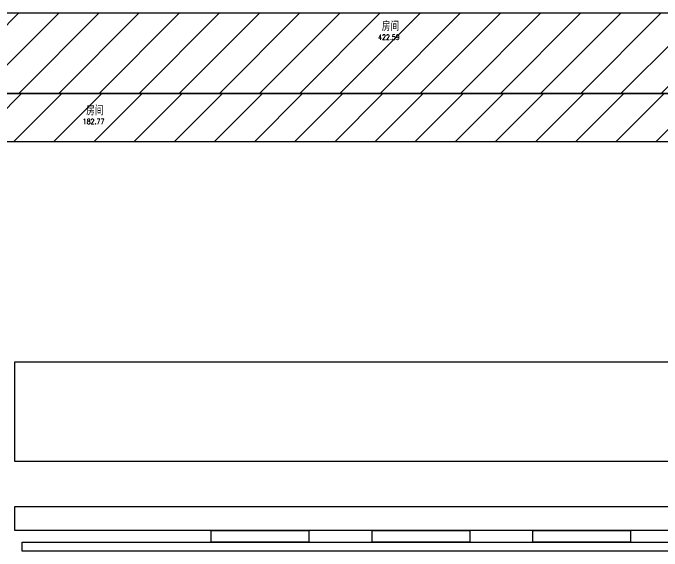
# Model space of a CAD drawing. Extents: x 72637 to 526294, y -245768 to 30884.
# Drawn here: x 179335 to 215628, y -75596 to -45504 of the extents above; entities that cross this region are included whole.
import ezdxf

# ---------------------------------------------------------------- set-up
doc = ezdxf.new("R2010")
doc.units = 0
doc.header["$LTSCALE"] = 10
doc.header["$MEASUREMENT"] = 0
doc.layers.add('02-TEXT_房间', color=7, linetype='Continuous')
doc.layers.add('DIM_MODI', color=6, linetype='Continuous', plot=False)
doc.styles.add('_TCH_SPACE', font='SIMPLEX', dxfattribs={"bigfont": 'GBCBIG'})

msp = doc.modelspace()

# ---------------------------------------------------------------- hatches: boundary and pattern name
at = {"layer": 'DIM_MODI'}
h = msp.add_hatch(dxfattribs=at)
h.set_pattern_fill('ANSI31', color=256, scale=1000)
h.set_pattern_definition([(45, (316873.8, -130556.8), (-1122.532, 1122.532), [])])
h.paths.add_polyline_path([(158304.6, -45504.1), (252212.6, -45504.1), (252212.6, -50004.1), (158304.6, -50004.1)])
h = msp.add_hatch(dxfattribs=at)
h.set_pattern_fill('ANSI31', color=256, scale=1000)
h.set_pattern_definition([(45, (301193.8, -119458.3), (-1122.532, 1122.532), [])])
h.paths.add_polyline_path([(158304.6, -50004.1), (225996.6, -50004.1), (225996.6, -52704.1), (158304.6, -52704.1)])

# ---------------------------------------------------------------- linework, layer by layer
for points in [[(158304.6, -45504.1), (252212.6, -45504.1), (252212.6, -50004.1), (158304.6, -50004.1)], [(158304.6, -50004.1), (225996.6, -50004.1), (225996.6, -52704.1), (158304.6, -52704.1)]]:
    msp.add_lwpolyline(points, close=True, dxfattribs=at)
at = {"layer": 'DIM_MODI', "color": 4}
msp.add_lwpolyline([(179442.6, -65006.1), (237812.6, -65006.1), (237812.6, -70586.1), (179442.6, -70586.1)], close=True, dxfattribs=at)
at = {"layer": 'DIM_MODI', "color": 2}
for points in [[(179446.6, -73101.5), (237812.6, -73101.5), (237812.6, -74441.5), (179446.6, -74441.5)], [(190412.6, -74441.5), (195872.6, -74441.5), (195872.6, -75096.5), (190412.6, -75096.5)], [(199412.6, -74441.5), (204872.6, -74441.5), (204872.6, -75096.5), (199412.6, -75096.5)], [(208412.6, -74441.5), (213872.6, -74441.5), (213872.6, -75096.5), (208412.6, -75096.5)], [(179842.6, -75096.5), (237812.6, -75096.5), (237812.6, -75596.5), (179842.6, -75596.5)]]:
    msp.add_lwpolyline(points, close=True, dxfattribs=at)

# ---------------------------------------------------------------- texts
at = {"layer": '02-TEXT_房间', "style": '_TCH_SPACE'}
for p in [(199960.8, -46512.2), (183430, -51223.2)]:
    msp.add_text('房间', height=482.27, dxfattribs=at).set_placement(p)
at = {"layer": '02-TEXT_房间', "style": '_TCH_SPACE', "width": 0.705882}
for s, p in [('422.59', (199751.7, -47010.9)), ('182.77', (183235.9, -51721.9))]:
    msp.add_text(s, height=297.5, dxfattribs=at).set_placement(p)

doc.saveas('drawing.dxf')
